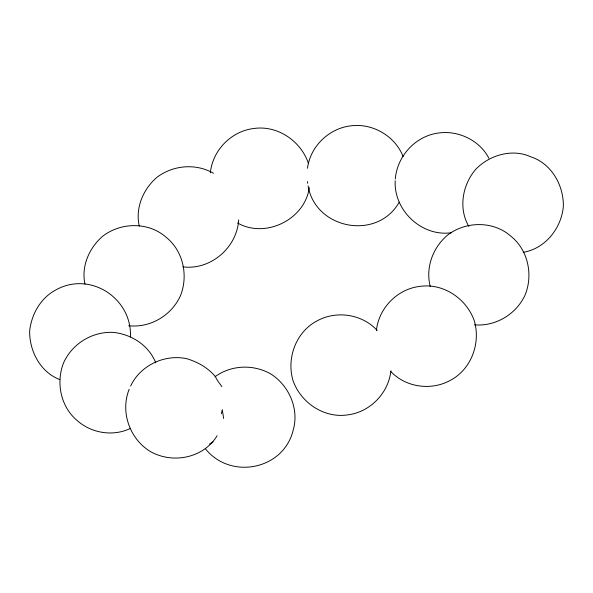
<?xml version="1.0" encoding="UTF-8"?>
<svg xmlns="http://www.w3.org/2000/svg" width="593" height="593" viewBox="0 0 593 593"><rect width="100%" height="100%" fill="white"/><g stroke="black" fill="none" stroke-linecap="round" stroke-linejoin="round"><path stroke-width="0.89" d="M210.359 172.689C212.702 150.133 231.396 131.023 254.063 128.466C277.576 125.153 300.703 140.941 308.33 163.09M238.69 219.855C237.015 247.607 210.671 270.386 182.852 266.872M307.485 168.293C310.265 146.404 328.9 128.384 350.826 125.842C372.53 122.929 395.235 136.101 403.121 156.619M309.301 187.588C304.987 219.462 265.486 238.949 237.519 222.953M395.286 178.93C397.273 155.722 415.93 135.493 439.361 132.914C458.819 130.393 479.952 140.652 488.891 158.294M376.377 330.583C378.727 308.019 397.421 288.91 420.081 286.352C443.601 283.046 466.728 298.828 474.356 320.976C480.886 343.466 471.087 369.698 449.968 380.55C430.881 390.92 405.634 387.318 390.743 371.47M390.898 370.721C388.556 393.285 369.862 412.394 347.194 414.952C323.682 418.258 300.555 402.469 292.927 380.328C286.397 357.838 296.189 331.606 317.314 320.754C336.698 310.191 362.308 314.179 377.2 330.457M221.404 413.773L222.271 409.667L223.65 418.495M129.163 389.267C120.179 411.764 129.467 438.368 149.829 451.206C172.14 464.267 203.325 458.396 217.112 435.766M130.623 386.08C140.252 365.407 164.572 353.962 186.706 358.683C197.743 362.026 207.698 367.593 215.289 376.459C216.942 380.298 219.595 383.315 221.878 386.643M399.23 202.131C377.437 240.943 315.38 229.365 308.086 185.868M215.051 376.725C231.277 364.873 253.515 364.087 270.853 373.998C289.11 385.62 299.302 409 293.216 430.051C283.765 469.738 230.581 480.345 205.393 448.745M209.485 444.075L213.117 441.933M130.608 428.324C113.522 436.7 92.034 433.424 77.824 421.082C60.708 407.391 55.564 382.411 63.785 362.382C72.45 343.636 92.071 331.613 112.729 332.354C131.127 333.97 148.887 345.282 155.751 362.849M523.204 252.321C545.382 248.637 561.46 228.179 563.35 206.364C563.758 185.275 551.371 163.342 530.631 156.774C512.256 148.302 489.255 155.114 475.69 169.376C462.421 184.838 458.293 208.38 468.774 226.348M451.621 232.708C421.92 237.118 393.656 210.537 395.19 180.702M474.326 324.831C495.511 326.706 516.207 314.29 525.079 295.055C533.3 275.026 528.148 250.046 511.04 236.355C493.621 220.774 465.928 220.981 447.589 235.11C432.89 247.407 425.322 267.732 430.259 286.538M128.659 325.742C150.088 328.144 171.333 315.58 180.309 296.092C188.53 276.064 183.378 251.084 166.27 237.393C148.85 221.812 121.157 222.019 102.819 236.147C89.298 247.704 80.982 266.339 84.999 284.151M213.487 173.26C195.816 163.134 173.2 165.047 157.019 177.27C143.209 189.011 135.041 208.076 139.318 226.133M59.863 379.609C40.45 372.293 29.354 351.16 29.65 331.02C31.459 314.105 40.858 297.597 56.283 289.703C90.447 270.927 132.306 298.546 130.416 337.002M307.485 181.584L307.723 183.296"/></g></svg>
